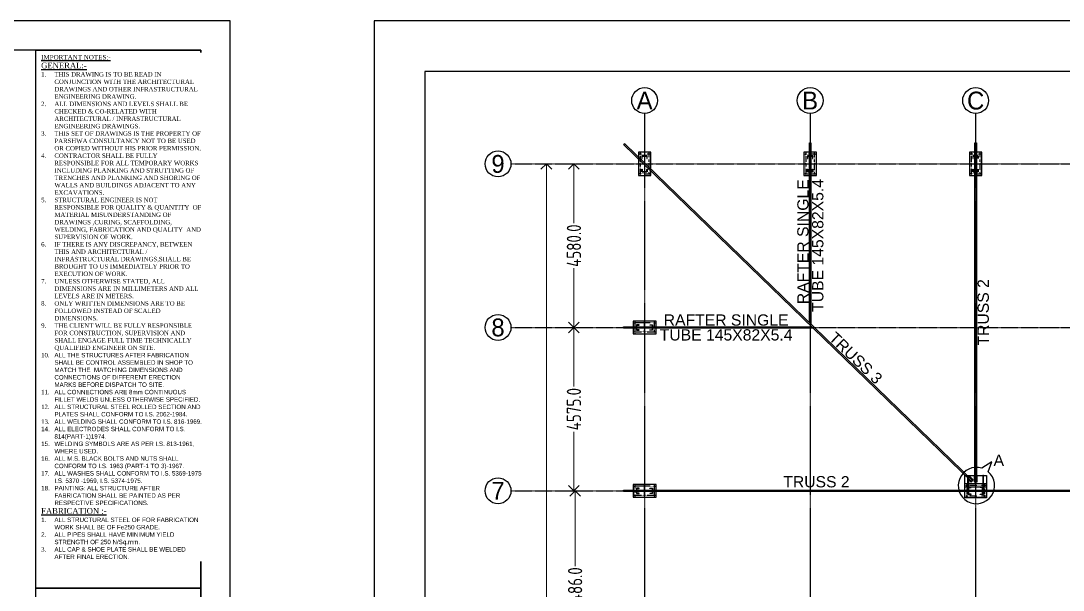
# Model space of a CAD drawing. Header units: millimetres. Extents: x 3470347 to 5996549, y -3470518 to 17149644.
# Drawn here: x 4872486 to 4901705, y 6805639 to 6821582 of the extents above; entities that cross this region are included whole.
import ezdxf
from ezdxf.enums import TextEntityAlignment as Align

# ---------------------------------------------------------------- set-up
doc = ezdxf.new("R2010")
doc.units = ezdxf.units.MM
doc.header["$MEASUREMENT"] = 0
doc.header["$PDMODE"] = 35
doc.header["$PDSIZE"] = -5
for name, pattern in [('CENTERX2', [4, 2.5, -0.5, 0.5, -0.5]), ('Continous', [0]), ('HIDDEN', [0.375, 0.25, -0.125])]:
    doc.linetypes.add(name, pattern=pattern)
doc.layers.get('0').update_dxf_attribs({"linetype": 'CONTINUOUS', "lineweight": 25})
doc.layers.get('DEFPOINTS').update_dxf_attribs({"linetype": 'CONTINUOUS', "lineweight": 25})
for name, color, linetype, lineweight in [('6 TEXT', 7, 'CONTINUOUS', 25), ('rDIMension', 1, 'CONTINUOUS', 18), ('rPCC DASH', 9, 'HIDDEN', 15), ('rRCC 2', 40, 'CONTINUOUS', 15), ('SHEET', 7, 'CONTINUOUS', 15)]:
    doc.layers.add(name, color=color, linetype=linetype, lineweight=lineweight)
doc.layers.add('Grid', color=44, linetype='CONTINUOUS')
doc.layers.add('lintel', color=2, linetype='CONTINUOUS')
doc.styles.add('Aerial', font='times.ttf')
doc.styles.add('DIM', font='geniso.shx', dxfattribs={"width": 0.85})
doc.styles.add('PDF Arial', font='arial.ttf')
doc.styles.get("Standard").update_dxf_attribs({"font": ''})
doc.styles.get('Standard').set_extended_font_data('AR CENA')
doc.dimstyles.new('ST-100', dxfattribs={"dimscale": 100, "dimtxt": 7, "dimasz": 5, "dimexe": 0.18, "dimexo": 0.0625, "dimgap": 0.2, "dimtad": 0, "dimdec": 0, "dimzin": 0, "dimdsep": 46, "dimtxsty": 'DIM', "dimblk": 'OPEN90', "dimcen": 0.09, "dimclrd": 256, "dimclrt": 7, "dimadec": 0, "dimazin": 0, "dimtfac": 1, "dimtdec": 0, "dimtofl": 0, "dimtmove": 0, "dimatfit": 3, "dimldrblk": 'OPEN90', "dimfxl": 1, "dimtolj": 1, "dimtzin": 0, "dimlwd": -1, "dimarcsym": 0})

# ---------------------------------------------------------------- blocks, each defined once
blk = doc.blocks.new('_Open90')
at = {"color": 0, "linetype": 'ByBlock', "lineweight": -2}
for p, q in [((0, 0), (-1, 0)), ((-0.5, 0.5), (0, 0)), ((0, 0), (-0.5, -0.5))]:
    blk.add_line(p, q, dxfattribs=at)
blk = doc.blocks.new('*D1712')
at = {"layer": 'DEFPOINTS', "color": 0}
for p in [(4887107, 6817576), (4887217, 6817576), (4887146, 6779083)]:
    blk.add_point(p, dxfattribs=at)
at = {"layer": 'rDIMension', "color": 0, "linetype": 'ByBlock', "lineweight": -2}
for p, q in [((4887113, 6817576), (4887235, 6817576)), ((4887152, 6779083), (4887235, 6779083))]:
    blk.add_line(p, q, dxfattribs=at)
at = {"layer": 'rDIMension', "linetype": 'ByBlock'}
for p, q in [((4887217, 6817276), (4887217, 6800373)), ((4887217, 6779383), (4887217, 6796286))]:
    blk.add_line(p, q, dxfattribs=at)
at = {"layer": 'rDIMension', "xscale": 300, "yscale": 300, "zscale": 300}
for p, rotation in [((4887217, 6817576), 90), ((4887217, 6779083), 270)]:
    blk.add_blockref('_Open90', p, dxfattribs=dict(at, rotation=rotation))
at = {"layer": 'rDIMension', "color": 7, "insert": (4887217, 6798329), "char_height": 400, "attachment_point": 5, "rotation": 90, "style": 'DIM'}
blk.add_mtext('\\A1;38493.0 C/C COLUMN', dxfattribs=at)
blk = doc.blocks.new('*D1719')
at = {"layer": 'DEFPOINTS', "color": 0}
for p in [(4887890, 6808421), (4888024, 6808421), (4887890, 6802935)]:
    blk.add_point(p, dxfattribs=at)
at = {"layer": 'rDIMension', "color": 0, "linetype": 'ByBlock', "lineweight": -2}
for p, q in [((4887897, 6808421), (4888042, 6808421)), ((4887897, 6802935), (4888042, 6802935))]:
    blk.add_line(p, q, dxfattribs=at)
at = {"layer": 'rDIMension', "linetype": 'ByBlock'}
for p, q in [((4888024, 6808121), (4888024, 6806310)), ((4888024, 6803235), (4888024, 6805046))]:
    blk.add_line(p, q, dxfattribs=at)
at = {"layer": 'rDIMension', "xscale": 300, "yscale": 300, "zscale": 300}
for p, rotation in [((4888024, 6808421), 90), ((4888024, 6802935), 270)]:
    blk.add_blockref('_Open90', p, dxfattribs=dict(at, rotation=rotation))
at = {"layer": 'rDIMension', "color": 7, "insert": (4888024, 6805678), "char_height": 400, "attachment_point": 5, "rotation": 90, "style": 'DIM'}
blk.add_mtext('\\A1;5486.0', dxfattribs=at)
blk = doc.blocks.new('*D1720')
at = {"layer": 'DEFPOINTS', "color": 0}
for p in [(4887976, 6812996), (4887990, 6812996), (4887890, 6808421)]:
    blk.add_point(p, dxfattribs=at)
at = {"layer": 'rDIMension', "color": 0, "linetype": 'ByBlock', "lineweight": -2}
for p, q in [((4887982, 6812996), (4888008, 6812996)), ((4887897, 6808421), (4888008, 6808421))]:
    blk.add_line(p, q, dxfattribs=at)
at = {"layer": 'rDIMension', "linetype": 'ByBlock'}
for p, q in [((4887990, 6812696), (4887990, 6811341)), ((4887990, 6808721), (4887990, 6810076))]:
    blk.add_line(p, q, dxfattribs=at)
at = {"layer": 'rDIMension', "xscale": 300, "yscale": 300, "zscale": 300}
for p, rotation in [((4887990, 6812996), 90), ((4887990, 6808421), 270)]:
    blk.add_blockref('_Open90', p, dxfattribs=dict(at, rotation=rotation))
at = {"layer": 'rDIMension', "color": 7, "insert": (4887990, 6810708), "char_height": 400, "attachment_point": 5, "rotation": 90, "style": 'DIM'}
blk.add_mtext('\\A1;4575.0', dxfattribs=at)
blk = doc.blocks.new('*D1721')
at = {"layer": 'DEFPOINTS', "color": 0}
for p in [(4887930, 6817576), (4887990, 6817576), (4887976, 6812996)]:
    blk.add_point(p, dxfattribs=at)
at = {"layer": 'rDIMension', "color": 0, "linetype": 'ByBlock', "lineweight": -2}
for p, q in [((4887936, 6817576), (4888008, 6817576)), ((4887982, 6812996), (4888008, 6812996))]:
    blk.add_line(p, q, dxfattribs=at)
at = {"layer": 'rDIMension', "linetype": 'ByBlock'}
for p, q in [((4887990, 6817276), (4887990, 6815918)), ((4887990, 6813296), (4887990, 6814654))]:
    blk.add_line(p, q, dxfattribs=at)
at = {"layer": 'rDIMension', "xscale": 300, "yscale": 300, "zscale": 300}
for p, rotation in [((4887990, 6817576), 90), ((4887990, 6812996), 270)]:
    blk.add_blockref('_Open90', p, dxfattribs=dict(at, rotation=rotation))
at = {"layer": 'rDIMension', "color": 7, "insert": (4887990, 6815286), "char_height": 400, "attachment_point": 5, "rotation": 90, "style": 'DIM'}
blk.add_mtext('\\A1;4580.0', dxfattribs=at)
blk = doc.blocks.new('*D1760')
at = {"layer": 'DEFPOINTS', "color": 0}
for p in [(4909687, 6817801), (4906154, 6813373), (4891625, 6812996), (4904287, 6812996), (4931540, 6812996)]:
    blk.add_point(p, dxfattribs=at)
at = {"layer": 'rPCC DASH', "color": 1, "linetype": 'Continous'}
for start, end in [(26.813, 37.1502), (4.5129, 16.3906)]:
    blk.add_arc((4904287, 6812996), 1905, start, end, dxfattribs=at)
at = {"layer": 'rPCC DASH', "color": 1, "xscale": 150, "yscale": 150, "zscale": 150}
for p, rotation in [((4905710, 6814262), 129.4067028338668), ((4906192, 6812996), 272.2564586287112)]:
    blk.add_blockref('_Open90', p, dxfattribs=dict(at, rotation=rotation))
at = {"layer": 'rPCC DASH', "color": 7, "insert": (4906067, 6813673), "char_height": 200, "attachment_point": 5, "rotation": 290.8316, "style": 'DIM'}
blk.add_mtext('\\A1;42%%d', dxfattribs=at)
blk = doc.blocks.new('*D1761')
at = {"layer": 'DEFPOINTS', "color": 0}
for p in [(4909687, 6812996), (4904287, 6808621), (4905683, 6808627), (4886225, 6808421), (4926140, 6808421)]:
    blk.add_point(p, dxfattribs=at)
at = {"layer": 'rPCC DASH', "color": 1, "linetype": 'Continous'}
for start, end in [(26.1061, 33.8222), (5.1917, 14.6813)]:
    blk.add_arc((4904040, 6808421), 1656, start, end, dxfattribs=at)
at = {"layer": 'rPCC DASH', "color": 1, "xscale": 150, "yscale": 150, "zscale": 150}
for p, rotation in [((4905327, 6809463), 126.4180153133799), ((4905696, 6808421), 272.5958634753753)]:
    blk.add_blockref('_Open90', p, dxfattribs=dict(at, rotation=rotation))
at = {"layer": 'rPCC DASH', "color": 7, "insert": (4905601, 6808974), "char_height": 200, "attachment_point": 5, "rotation": 289.5069, "style": 'DIM'}
blk.add_mtext('\\A1;39%%d', dxfattribs=at)

msp = doc.modelspace()

# ---------------------------------------------------------------- hatches: boundary and pattern name
at = {"layer": '6 TEXT', "linetype": 'ByBlock'}
h = msp.add_hatch(color=150, dxfattribs=at)
h.dxf.hatch_style = 1
h.paths.add_polyline_path([(4890047.12, 6817800.97), (4889897.12, 6817800.97), (4889897.12, 6817725.97), (4889902.12, 6817725.97, 0.41421356), (4889906.12, 6817729.97), (4889906.12, 6817795.57), (4890038.12, 6817795.57), (4890038.12, 6817729.97, 0.41421356), (4890042.12, 6817725.97), (4890047.12, 6817725.97)])
h = msp.add_hatch(color=150, dxfattribs=at)
h.dxf.hatch_style = 1
h.paths.add_polyline_path([(4894687.12, 6817800.97), (4894537.12, 6817800.97), (4894537.12, 6817725.97), (4894542.12, 6817725.97, 0.41421356), (4894546.12, 6817729.97), (4894546.12, 6817795.57), (4894678.12, 6817795.57), (4894678.12, 6817729.97, 0.41421356), (4894682.12, 6817725.97), (4894687.12, 6817725.97)])
h = msp.add_hatch(color=150, dxfattribs=at)
h.dxf.hatch_style = 1
h.paths.add_polyline_path([(4899327.12, 6817800.97), (4899177.12, 6817800.97), (4899177.12, 6817725.97), (4899182.12, 6817725.97, 0.41421356), (4899186.12, 6817729.97), (4899186.12, 6817795.57), (4899318.12, 6817795.57), (4899318.12, 6817729.97, 0.41421356), (4899322.12, 6817725.97), (4899327.12, 6817725.97)])
h = msp.add_hatch(color=150, dxfattribs=at)
h.dxf.hatch_style = 1
h.paths.add_polyline_path([(4890047.12, 6817425.97), (4890042.12, 6817425.97, 0.41421356), (4890038.12, 6817421.97), (4890038.12, 6817356.37), (4889906.12, 6817356.37), (4889906.12, 6817421.97, 0.41421356), (4889902.12, 6817425.97), (4889897.12, 6817425.97), (4889897.12, 6817350.97), (4890047.12, 6817350.97)])
h = msp.add_hatch(color=150, dxfattribs=at)
h.dxf.hatch_style = 1
h.paths.add_polyline_path([(4894687.12, 6817425.97), (4894682.12, 6817425.97, 0.41421356), (4894678.12, 6817421.97), (4894678.12, 6817356.37), (4894546.12, 6817356.37), (4894546.12, 6817421.97, 0.41421356), (4894542.12, 6817425.97), (4894537.12, 6817425.97), (4894537.12, 6817350.97), (4894687.12, 6817350.97)])
h = msp.add_hatch(color=150, dxfattribs=at)
h.dxf.hatch_style = 1
h.paths.add_polyline_path([(4899327.12, 6817425.97), (4899322.12, 6817425.97, 0.41421356), (4899318.12, 6817421.97), (4899318.12, 6817356.37), (4899186.12, 6817356.37), (4899186.12, 6817421.97, 0.41421356), (4899182.12, 6817425.97), (4899177.12, 6817425.97), (4899177.12, 6817350.97), (4899327.12, 6817350.97)])
h = msp.add_hatch(color=150, dxfattribs=at)
h.dxf.hatch_style = 1
h.paths.add_polyline_path([(4889747.12, 6813070.97), (4889747.12, 6812920.97), (4889822.12, 6812920.97), (4889822.12, 6812925.97, 0.41421356), (4889818.12, 6812929.97), (4889752.52, 6812929.97), (4889752.52, 6813061.97), (4889818.12, 6813061.97, 0.41421356), (4889822.12, 6813065.97), (4889822.12, 6813070.97)])
h = msp.add_hatch(color=150, dxfattribs=at)
h.dxf.hatch_style = 1
h.paths.add_polyline_path([(4890122.12, 6813070.97), (4890122.12, 6813065.97, 0.41421356), (4890126.12, 6813061.97), (4890191.72, 6813061.97), (4890191.72, 6812929.97), (4890126.12, 6812929.97, 0.41421356), (4890122.12, 6812925.97), (4890122.12, 6812920.97), (4890197.12, 6812920.97), (4890197.12, 6813070.97)])
h = msp.add_hatch(color=150, dxfattribs=at)
h.dxf.hatch_style = 1
h.paths.add_polyline_path([(4889747.12, 6808493.57), (4889747.12, 6808343.57), (4889822.12, 6808343.57), (4889822.12, 6808348.57, 0.41421356), (4889818.12, 6808352.57), (4889752.52, 6808352.57), (4889752.52, 6808484.57), (4889818.12, 6808484.57, 0.41421356), (4889822.12, 6808488.57), (4889822.12, 6808493.57)])
h = msp.add_hatch(color=150, dxfattribs=at)
h.dxf.hatch_style = 1
h.paths.add_polyline_path([(4890122.12, 6808493.57), (4890122.12, 6808488.57, 0.41421356), (4890126.12, 6808484.57), (4890191.72, 6808484.57), (4890191.72, 6808352.57), (4890126.12, 6808352.57, 0.41421356), (4890122.12, 6808348.57), (4890122.12, 6808343.57), (4890197.12, 6808343.57), (4890197.12, 6808493.57)])
h = msp.add_hatch(color=8, dxfattribs=at)
h.dxf.hatch_style = 1
h.paths.add_polyline_path([(4899058.12, 6808514.97), (4899124.12, 6808514.97, 0.41421356), (4899127.12, 6808517.97), (4899127.12, 6808520.97), (4899052.12, 6808520.97), (4899052.12, 6808320.97), (4899127.12, 6808320.97), (4899127.12, 6808323.97, 0.41421356), (4899124.12, 6808326.97), (4899058.12, 6808326.97)])
h = msp.add_hatch(color=8, dxfattribs=at)
h.dxf.hatch_style = 1
h.paths.add_polyline_path([(4899446.12, 6808514.97), (4899380.12, 6808514.97, -0.41421356), (4899377.12, 6808517.97), (4899377.12, 6808520.97), (4899452.12, 6808520.97), (4899452.12, 6808320.97), (4899377.12, 6808320.97), (4899377.12, 6808323.97, -0.41421356), (4899380.12, 6808326.97), (4899446.12, 6808326.97)])

# ---------------------------------------------------------------- linework, layer by layer
at = {"color": 192, "lineweight": 25, "elevation": 0}
for points in [[(4835207.63, 6791073.07), (4878355.87, 6791073.07), (4878355.87, 6821581.96), (4835207.63, 6821581.96)], [(4882394.24, 6768858.03), (4956960.86, 6768858.03), (4956960.86, 6821581.96), (4882394.24, 6821581.96)]]:
    msp.add_lwpolyline(points, close=True, dxfattribs=at)
at = {"lineweight": 25, "elevation": 0}
for points in [[(4877533.99, 6805691.39), (4872903.88, 6805691.39), (4872903.88, 6820761.63), (4877533.99, 6820761.63)], [(4872903.88, 6805691.39), (4877533.99, 6805691.39), (4877533.99, 6791893.4), (4872903.88, 6791893.4)]]:
    msp.add_lwpolyline(points, close=True, dxfattribs=at)
at = {"color": 6, "linetype": 'ByBlock'}
for points in [[(4894592.12, 6813135.55), (4894592.12, 6818163.89), (4894632.12, 6818163.89), (4894632.12, 6813096.86)], [(4894702.07, 6812973.57), (4889384.2, 6812973.57), (4889384.2, 6813013.57), (4894660.71, 6813013.57)]]:
    msp.add_lwpolyline(points, dxfattribs=at)
for points in [[(4899232.12, 6808673.47), (4899232.12, 6818163.89), (4899272.12, 6818163.89), (4899272.12, 6808673.47)], [(4924320.04, 6808398.57), (4889384.2, 6808398.57), (4889384.2, 6808438.57), (4924320.04, 6808438.57)]]:
    msp.add_lwpolyline(points, close=True, dxfattribs=at)
at = {"color": 1, "ltscale": 0.25}
msp.add_lwpolyline([(4899704.01, 6809231.94), (4899426.62, 6809053.84, 9.89544587), (4899604.82, 6808954.89)], format="xyb", close=True, dxfattribs=at)
at = {"layer": '6 TEXT', "color": 8, "linetype": 'CENTERX2', "ltscale": 0.5}
for p, q in [((4889972.12, 6818987.69), (4889972.12, 6775594.42)), ((4894612.12, 6818987.69), (4894612.12, 6775594.42)), ((4899252.12, 6818987.69), (4899252.12, 6775594.42))]:
    msp.add_line(p, q, dxfattribs=at)
at = {"layer": '6 TEXT', "color": 8, "linetype": 'CENTERX2', "ltscale": 0.1}
for p, q in [((4890147.12, 6817850.97), (4889797.12, 6817850.97)), ((4889847.12, 6817900.97), (4889847.12, 6817250.97)), ((4890097.12, 6817250.97), (4890097.12, 6817900.97)), ((4894787.12, 6817850.97), (4894437.12, 6817850.97)), ((4894487.12, 6817900.97), (4894487.12, 6817250.97)), ((4894737.12, 6817250.97), (4894737.12, 6817900.97)), ((4899427.12, 6817850.97), (4899077.12, 6817850.97)), ((4899127.12, 6817900.97), (4899127.12, 6817250.97)), ((4899377.12, 6817250.97), (4899377.12, 6817900.97)), ((4889797.12, 6817575.97), (4890147.12, 6817575.97)), ((4894437.12, 6817575.97), (4894787.12, 6817575.97)), ((4899077.12, 6817575.97), (4899427.12, 6817575.97)), ((4889797.12, 6817300.97), (4890147.12, 6817300.97)), ((4894437.12, 6817300.97), (4894787.12, 6817300.97)), ((4899077.12, 6817300.97), (4899427.12, 6817300.97)), ((4890297.12, 6813120.97), (4889647.12, 6813120.97)), ((4889697.12, 6813170.97), (4889697.12, 6812820.97)), ((4889972.12, 6812820.97), (4889972.12, 6813170.97)), ((4889972.12, 6812820.97), (4889972.12, 6813170.97)), ((4890247.12, 6812820.97), (4890247.12, 6813170.97)), ((4889647.12, 6812870.97), (4890297.12, 6812870.97)), ((4899002.12, 6808620.97), (4899002.12, 6808220.97)), ((4899252.12, 6808620.97), (4899252.12, 6808220.97)), ((4899502.12, 6808620.97), (4899502.12, 6808220.97)), ((4890297.12, 6808545.97), (4889647.12, 6808545.97)), ((4889697.12, 6808595.97), (4889697.12, 6808245.97)), ((4889972.12, 6808245.97), (4889972.12, 6808595.97)), ((4889972.12, 6808245.97), (4889972.12, 6808595.97)), ((4890247.12, 6808245.97), (4890247.12, 6808595.97)), ((4899552.12, 6808570.97), (4898952.12, 6808570.97)), ((4899552.12, 6808420.97), (4898952.12, 6808420.97)), ((4889647.12, 6808295.97), (4890297.12, 6808295.97)), ((4899552.12, 6808270.97), (4898952.12, 6808270.97))]:
    msp.add_line(p, q, dxfattribs=at)
at = {"layer": '6 TEXT', "color": 150, "linetype": 'ByBlock'}
for points in [[(4890147.12, 6817250.97), (4890147.12, 6817900.97), (4889797.12, 6817900.97), (4889797.12, 6817250.97)], [(4894787.12, 6817250.97), (4894787.12, 6817900.97), (4894437.12, 6817900.97), (4894437.12, 6817250.97)], [(4899427.12, 6817250.97), (4899427.12, 6817900.97), (4899077.12, 6817900.97), (4899077.12, 6817250.97)], [(4890297.12, 6813170.97), (4889647.12, 6813170.97), (4889647.12, 6812820.97), (4890297.12, 6812820.97)], [(4898952.12, 6808620.97), (4899552.12, 6808620.97), (4899552.12, 6808220.97), (4898952.12, 6808220.97)], [(4890297.12, 6808595.97), (4889647.12, 6808595.97), (4889647.12, 6808245.97), (4890297.12, 6808245.97)]]:
    msp.add_lwpolyline(points, close=True, dxfattribs=at)
at = {"layer": '6 TEXT', "color": 4, "linetype": 'ByBlock'}
for points in [[(4889897.12, 6817725.97), (4889902.12, 6817725.97, 0.41421356), (4889906.12, 6817729.97), (4889906.12, 6817795.57), (4890038.12, 6817795.57), (4890038.12, 6817729.97, 0.41421356), (4890042.12, 6817725.97), (4890047.12, 6817725.97), (4890047.12, 6817800.97), (4889897.12, 6817800.97)], [(4894537.12, 6817725.97), (4894542.12, 6817725.97, 0.41421356), (4894546.12, 6817729.97), (4894546.12, 6817795.57), (4894678.12, 6817795.57), (4894678.12, 6817729.97, 0.41421356), (4894682.12, 6817725.97), (4894687.12, 6817725.97), (4894687.12, 6817800.97), (4894537.12, 6817800.97)], [(4899177.12, 6817725.97), (4899182.12, 6817725.97, 0.41421356), (4899186.12, 6817729.97), (4899186.12, 6817795.57), (4899318.12, 6817795.57), (4899318.12, 6817729.97, 0.41421356), (4899322.12, 6817725.97), (4899327.12, 6817725.97), (4899327.12, 6817800.97), (4899177.12, 6817800.97)], [(4889897.12, 6817425.97), (4889902.12, 6817425.97, -0.41421356), (4889906.12, 6817421.97), (4889906.12, 6817356.37), (4890038.12, 6817356.37), (4890038.12, 6817421.97, -0.41421356), (4890042.12, 6817425.97), (4890047.12, 6817425.97), (4890047.12, 6817350.97), (4889897.12, 6817350.97)], [(4894537.12, 6817425.97), (4894542.12, 6817425.97, -0.41421356), (4894546.12, 6817421.97), (4894546.12, 6817356.37), (4894678.12, 6817356.37), (4894678.12, 6817421.97, -0.41421356), (4894682.12, 6817425.97), (4894687.12, 6817425.97), (4894687.12, 6817350.97), (4894537.12, 6817350.97)], [(4899177.12, 6817425.97), (4899182.12, 6817425.97, -0.41421356), (4899186.12, 6817421.97), (4899186.12, 6817356.37), (4899318.12, 6817356.37), (4899318.12, 6817421.97, -0.41421356), (4899322.12, 6817425.97), (4899327.12, 6817425.97), (4899327.12, 6817350.97), (4899177.12, 6817350.97)], [(4889822.12, 6812920.97), (4889822.12, 6812925.97, 0.41421356), (4889818.12, 6812929.97), (4889752.52, 6812929.97), (4889752.52, 6813061.97), (4889818.12, 6813061.97, 0.41421356), (4889822.12, 6813065.97), (4889822.12, 6813070.97), (4889747.12, 6813070.97), (4889747.12, 6812920.97)], [(4890122.12, 6812920.97), (4890122.12, 6812925.97, -0.41421356), (4890126.12, 6812929.97), (4890191.72, 6812929.97), (4890191.72, 6813061.97), (4890126.12, 6813061.97, -0.41421356), (4890122.12, 6813065.97), (4890122.12, 6813070.97), (4890197.12, 6813070.97), (4890197.12, 6812920.97)], [(4889822.12, 6808343.57), (4889822.12, 6808348.57, 0.41421356), (4889818.12, 6808352.57), (4889752.52, 6808352.57), (4889752.52, 6808484.57), (4889818.12, 6808484.57, 0.41421356), (4889822.12, 6808488.57), (4889822.12, 6808493.57), (4889747.12, 6808493.57), (4889747.12, 6808343.57)], [(4890122.12, 6808343.57), (4890122.12, 6808348.57, -0.41421356), (4890126.12, 6808352.57), (4890191.72, 6808352.57), (4890191.72, 6808484.57), (4890126.12, 6808484.57, -0.41421356), (4890122.12, 6808488.57), (4890122.12, 6808493.57), (4890197.12, 6808493.57), (4890197.12, 6808343.57)]]:
    msp.add_lwpolyline(points, format="xyb", close=True, dxfattribs=at)
at = {"layer": '6 TEXT', "color": 8, "linetype": 'CENTERX2', "ltscale": 0.5}
for points in [[(4886224.61, 6817575.97), (4926139.99, 6817575.97)], [(4886224.61, 6812995.97), (4926139.99, 6812995.97)], [(4886224.61, 6808420.97), (4926139.99, 6808420.97)]]:
    msp.add_lwpolyline(points, dxfattribs=at)
at = {"layer": '6 TEXT', "color": 30, "linetype": 'ByBlock', "true_color": 0xf26722}
msp.add_lwpolyline([(4898952.12, 6808845.97), (4899552.12, 6808845.97), (4899552.12, 6808520.97), (4898952.12, 6808520.97)], close=True, dxfattribs=at)
at = {"layer": '6 TEXT', "color": 6, "linetype": 'ByBlock'}
for points in [[(4899127.12, 6808517.97), (4899127.12, 6808520.97), (4899052.12, 6808520.97), (4899052.12, 6808320.97), (4899127.12, 6808320.97), (4899127.12, 6808323.97, 0.41421356), (4899124.12, 6808326.97), (4899058.12, 6808326.97), (4899058.12, 6808514.97), (4899124.12, 6808514.97, 0.41421356)], [(4899377.12, 6808517.97), (4899377.12, 6808520.97), (4899452.12, 6808520.97), (4899452.12, 6808320.97), (4899377.12, 6808320.97), (4899377.12, 6808323.97, -0.41421356), (4899380.12, 6808326.97), (4899446.12, 6808326.97), (4899446.12, 6808514.97), (4899380.12, 6808514.97, -0.41421356)]]:
    msp.add_lwpolyline(points, format="xyb", close=True, dxfattribs=at)
at = {"layer": '6 TEXT', "color": 8}
for centre in [(4889972.12, 6819349.85), (4894612.12, 6819349.85), (4899252.12, 6819349.85), (4885862.45, 6817575.97), (4885862.45, 6812995.97), (4885862.45, 6808420.97)]:
    msp.add_circle(centre, 362.15, dxfattribs=at)
at = {"layer": '6 TEXT', "color": 7, "linetype": 'ByBlock'}
for centre in [(4889847.12, 6817850.97), (4890097.12, 6817850.97), (4894487.12, 6817850.97), (4894737.12, 6817850.97), (4899127.12, 6817850.97), (4899377.12, 6817850.97), (4889847.12, 6817575.97), (4890097.12, 6817575.97), (4894487.12, 6817575.97), (4894737.12, 6817575.97), (4899127.12, 6817575.97), (4899377.12, 6817575.97), (4889847.12, 6817300.97), (4890097.12, 6817300.97), (4894487.12, 6817300.97), (4894737.12, 6817300.97), (4899127.12, 6817300.97), (4899377.12, 6817300.97), (4889697.12, 6813120.97), (4889972.12, 6813120.97), (4890247.12, 6813120.97), (4889697.12, 6812870.97), (4889972.12, 6812870.97), (4890247.12, 6812870.97), (4889697.12, 6808545.97), (4889972.12, 6808545.97), (4890247.12, 6808545.97), (4889697.12, 6808295.97), (4889972.12, 6808295.97), (4890247.12, 6808295.97)]:
    msp.add_circle(centre, 12, dxfattribs=at)
at = {"layer": '6 TEXT', "color": 2, "linetype": 'ByBlock'}
for centre in [(4899002.12, 6808570.97), (4899002.12, 6808420.97), (4899252.12, 6808570.97), (4899502.12, 6808570.97), (4899502.12, 6808420.97), (4899002.12, 6808270.97), (4899252.12, 6808270.97), (4899502.12, 6808270.97)]:
    msp.add_circle(centre, 15, dxfattribs=at)
at = {"layer": 'lintel', "color": 4, "linetype": 'ByBlock'}
for p, q in [((4889420.75, 6818136.96), (4889382.12, 6818118.66)), ((4899140.28, 6808681.23), (4889382.12, 6818118.66)), ((4889420.75, 6818136.96), (4899168.09, 6808709.98)), ((4899168.09, 6808709.99), (4899140.28, 6808681.23))]:
    msp.add_line(p, q, dxfattribs=at)
for points in [[(4899078.56, 6808825.92), (4899021.51, 6808767.02), (4899125.67, 6808666.14), (4899182.72, 6808725.05)], [(4899078.68, 6808818.29), (4899029.15, 6808767.14), (4899125.55, 6808673.78), (4899175.09, 6808724.92)], [(4899293.12, 6808818.47), (4899211.12, 6808818.47), (4899211.12, 6808673.47), (4899293.12, 6808673.47)], [(4899287.72, 6808813.07), (4899216.52, 6808813.07), (4899216.52, 6808678.87), (4899287.72, 6808678.87)]]:
    msp.add_lwpolyline(points, close=True, dxfattribs=at)
at = {"layer": 'lintel', "color": 1, "linetype": 'ByBlock'}
for points in [[(4899036.12, 6808845.97), (4899052.12, 6808845.97), (4899052.12, 6808320.97), (4899036.12, 6808320.97)], [(4899468.12, 6808845.97), (4899452.12, 6808845.97), (4899452.12, 6808320.97), (4899468.12, 6808320.97)]]:
    msp.add_lwpolyline(points, close=True, dxfattribs=at)
at = {"layer": 'SHEET', "color": 220, "lineweight": 25, "elevation": 0}
for points in [[(4836029.5, 6791893.4), (4877533.99, 6791893.4), (4877533.99, 6820761.63), (4836029.5, 6820761.63)], [(4883814.56, 6770275.68), (4955540.55, 6770275.68), (4955540.55, 6820164.3), (4883814.56, 6820164.3)]]:
    msp.add_lwpolyline(points, close=True, dxfattribs=at)

# ---------------------------------------------------------------- texts
at = {"layer": '6 TEXT', "color": 8, "linetype": 'ByBlock'}
for s, p in [('A', (4889972.12, 6819349.85)), ('B', (4894612.12, 6819349.85)), ('C', (4899252.12, 6819349.85)), ('9', (4885862.45, 6817575.97)), ('8', (4885862.45, 6812995.97)), ('7', (4885862.45, 6808420.97))]:
    msp.add_text(s, height=500, dxfattribs=at).set_placement(p, align=Align.MIDDLE_CENTER)
at = {"layer": 'rRCC 2', "style": 'PDF Arial'}
for s, height, rotation, p in [('RAFTER SINGLE', 315.26, 90, (4894409.89, 6815395.97)), ('TUBE 145X82X5.4', 315.26, 90, (4894826.23, 6815292.45)), ('TRUSS 2', 315, 90, (4899464.07, 6813418.68)), ('TRUSS 3', 315, 316, (4895890.64, 6812140.77))]:
    msp.add_text(s, height=height, rotation=rotation, dxfattribs=at).set_placement(p, align=Align.MIDDLE_CENTER)
for s, height, p in [('RAFTER SINGLE', 315.26, (4892257.29, 6813203.87)), ('TUBE 145X82X5.4', 315.26, (4892257.29, 6812787.53)), ('A', 315, (4899901.35, 6809276.47)), ('TRUSS 2', 315, (4894788.87, 6808674.63))]:
    msp.add_text(s, height=height, dxfattribs=at).set_placement(p, align=Align.MIDDLE_CENTER)

# ---------------------------------------------------------------- dimensions: what is measured, and where the dimension line sits
at = {"layer": 'rDIMension', "color": 7, "linetype": 'ByBlock'}
for base, p1, p2, override, picture, middle in [((4887216.8, 6817575.97), (4887145.78, 6779082.97), (4887106.65, 6817575.97), {"dimtxt": 4, "dimasz": 3, "dimdec": 1, "dimpost": ' C/C COLUMN', "dimblk": 'Open90'}, '*D1712', (4887216.8, 6798329.47)), ((4887989.56, 6817575.97), (4887975.81, 6812995.97), (4887929.63, 6817575.97), {"dimtxt": 4, "dimasz": 3, "dimdec": 1, "dimblk": 'Open90'}, '*D1721', (4887989.56, 6815285.97)), ((4887989.56, 6812995.97), (4887890.38, 6808420.97), (4887975.81, 6812995.97), {"dimtxt": 4, "dimasz": 3, "dimdec": 1, "dimblk": 'Open90'}, '*D1720', (4887989.56, 6810708.47)), ((4888023.99, 6808420.97), (4887890.38, 6802934.97), (4887890.38, 6808420.97), {"dimtxt": 4, "dimasz": 3, "dimdec": 1, "dimblk": 'Open90'}, '*D1719', (4888023.99, 6805677.97))]:
    dim = msp.add_linear_dim(base=base, p1=p1, p2=p2, angle=90, dimstyle='ST-100', override=override, dxfattribs=at)
    dim.commit()
    dim.dimension.update_dxf_attribs({"geometry": picture, "text_midpoint": middle})
at = {"layer": 'rPCC DASH', "linetype": 'Continous'}
for base, line1, line2, picture, middle in [((4906154.29, 6813373.17), ((4904287.12, 6812995.97), (4909687.12, 6817800.97)), ((4891624.61, 6812995.97), (4931539.99, 6812995.97)), '*D1760', (4906067.49, 6813673.39)), ((4905683.39, 6808626.75), ((4904287.12, 6808620.97), (4909687.12, 6812995.97)), ((4886224.61, 6808420.97), (4926139.99, 6808420.97)), '*D1761', (4905601.18, 6808973.93))]:
    dim = msp.add_angular_dim_2l(base=base, line1=line1, line2=line2, dimstyle='ST-100', override={"dimtxt": 2, "dimasz": 1.5, "dimexe": 0, "dimexo": 0, "dimblk": 'Open90', "dimclrd": 1, "dimclre": 1, "dimfxl": 250, "dimfxlon": 1, "dimarcsym": 1}, dxfattribs=at)
    dim.commit()
    dim.dimension.update_dxf_attribs({"geometry": picture, "text_midpoint": middle})

# ---------------------------------------------------------------- next in the draw order: texts
at = {"layer": 'Grid', "color": 7, "lineweight": 25, "insert": (4873055.25, 6820627.16, 0), "char_height": 124.12818, "attachment_point": 1, "style": 'Aerial', "bg_fill": 2}
msp.add_mtext_dynamic_manual_height_columns('{\\H1.035928x;\\L\\C71;IMPORTANT NOTES:-\\P\\H1.245572x;\\C4;GENERAL:-}\\P\\pxi-3,l3,t3;1.^ITHIS DRAWING IS TO BE READ IN CONJUNCTION WITH THE ARCHITECTURAL DRAWINGS AND OTHER INFRASTRUCTURAL ENGINEERING DRAWING.\\P2.^IALL DIMENSIONS AND LEVELS SHALL BE CHECKED & CO-RELATED WITH ARCHITECTURAL / INFRASTRUCTURAL ENGINEERING DRAWINGS.\\P3.^I{\\C0;THIS SET OF DRAWINGS IS THE PROPERTY OF PARSHWA CONSULTANCY NOT TO BE USED OR COPIED WITHOUT HIS PRIOR PERMISSION.\\P4.^ICONTRACTOR SHALL BE FULLY RESPONSIBLE FOR ALL TEMPORARY WORKS INCLUDING PLANKING AND STRUTTING OF TRENCHES AND PLANKING AND SHORING OF WALLS AND BUILDINGS ADJACENT TO ANY EXCAVATIONS.\\P5.^ISTRUCTURAL ENGINEER IS NOT RESPONSIBLE FOR QUALITY & QUANTITY  OF MATERIAL MISUNDERSTANDING OF DRAWINGS ,CURING, SCAFFOLDING, WELDING, FABRICATION AND QUALITY  AND SUPERVISION OF WORK.}\\P6.^IIF THERE IS ANY DISCREPANCY, BETWEEN THIS AND ARCHITECTURAL / INFRASTRUCTURAL DRAWINGS,SHALL BE BROUGHT TO US IMMEDIATELY PRIOR TO \\A1;EXECUTION OF WORK.\\P7.^IUNLESS OTHERWISE STATED, ALL DIMENSIONS ARE IN MILLIMETERS AND ALL LEVELS ARE IN METERS.\\P8.^IONLY WRITTEN DIMENSIONS ARE TO BE FOLLOWED INSTEAD OF SCALED DIMENSIONS.\\P9.^I\\A0;\\C0;THE CLIENT WILL BE FULLY RESPONSIBLE FOR CONSTRUCTION, SUPERVISION AND SHALL ENGAGE FULL TIME TECHNICALLY QUALIFIED ENGINEER ON SITE.\\P\\A1;\\C7;10.^I\\A0;\\fArial|b0|i0|c0|p34;ALL THE STRUCTURES AFTER FABRICATION SHALL BE CONTROL ASSEMBLED IN SHOP TO MATCH THE  MATCHING DIMENSIONS AND CONNECTIONS OF DIFFERENT ERECTION MARKS BEFORE DISPATCH TO SITE.\\P\\A1;\\fTimes New Roman|b0|i0|c0|p18;11.^I\\A0;\\fArial|b0|i0|c0|p34;ALL CONNECTIONS ARE 8mm CONTINUOUS FILLET WELDS UNLESS OTHERWISE SPECIFIED.\\P\\A1;\\fTimes New Roman|b0|i0|c0|p18;12.^I\\A0;\\fArial|b0|i0|c0|p34;ALL STRUCTURAL STEEL ROLLED SECTION AND PLATES SHALL CONFORM TO I.S. 2062-1984.\\P\\A1;\\fTimes New Roman|b0|i0|c0|p18;13.^I\\A0;\\fArial|b0|i0|c0|p34;ALL WELDING SHALL CONFORM TO I.S. 816-1969.\\P14.^IALL ELECTRODES SHALL CONFORM TO I.S. 814(PART-1)1974.\\P15.^IWELDING SYMBOLS ARE AS PER I.S. 813-1961, WHERE USED.\\P16.^IALL M.S. BLACK BOLTS AND NUTS SHALL CONFORM TO I.S. 1963 (PART-1 TO 3)-1967.\\P\\A1;\\fTimes New Roman|b0|i0|c0|p18;17.^I\\A0;\\fArial|b0|i0|c0|p34;ALL WASHES SHALL CONFORM TO I.S. 5369-1975 I.S. 5370 -1969, I.S. 5374-1975.\\P18.^IPAINTING: ALL STRUCTURE AFTER FABRICATION SHALL BE PAINTED AS PER RESPECTIVE SPECIFICATIONS.\\P\\pi0,l0,tz;\\A1;\\fTimes New Roman|b0|i0|c0|p18;\\H1.290323x;\\L\\C4;FABRICATION :-\\P\\pi-3,l3,t3;\\fArial|b0|i0|c0|p34;\\H0.775x;\\l\\C7;1.^I\\A0;ALL STRUCTURAL STEEL OF FOR FABRICATION WORK SHALL BE OF Fe250 GRADE.\\P2.^IALL PIPES SHALL HAVE MINIMUM YIELD STRENGTH OF 250 N/Sq.mm.\\P\\fTimes New Roman|b0|i0|c0|p18;3.^I\\fArial|b0|i0|c0|p34;ALL CAP & SHOE PLATE SHALL BE WELDED AFTER FINAL ERECTION.', width=4475.9915, gutter_width=238.88, heights=[22088.8], dxfattribs=at)

doc.saveas('drawing.dxf')
